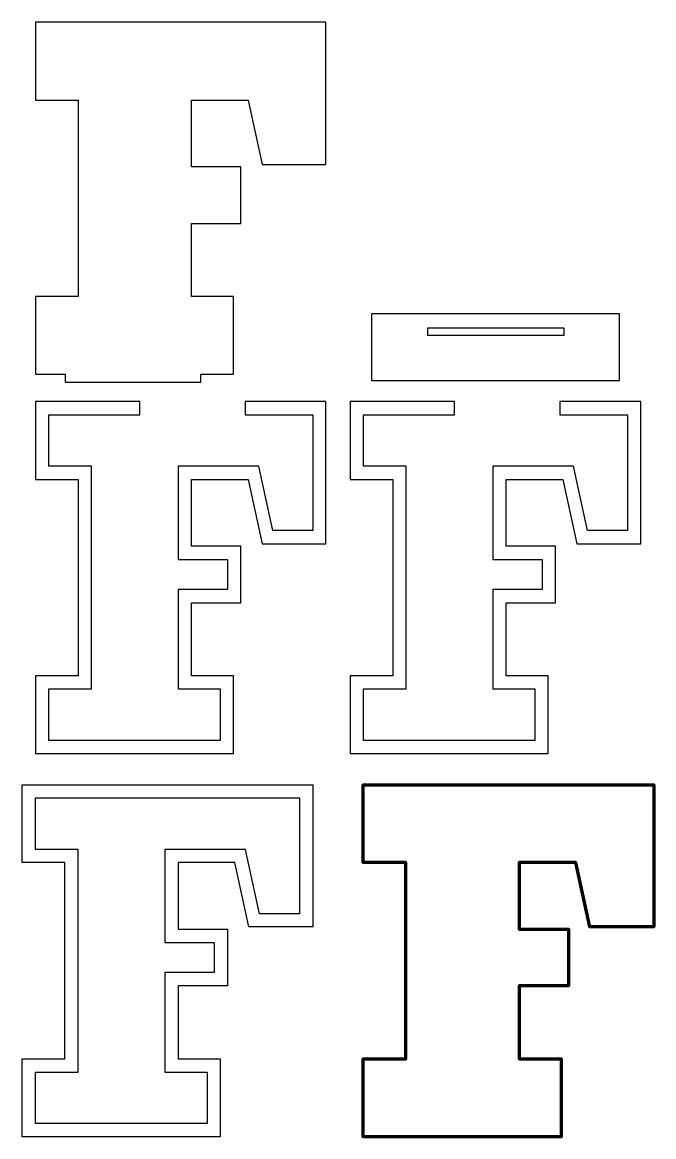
# Model space of a CAD drawing. Header units: inches. Extents: x 2.8 to 19.4, y 0.9 to 30.4.
import ezdxf

# ---------------------------------------------------------------- set-up
doc = ezdxf.new("R2010")
doc.units = ezdxf.units.IN
doc.header["$MEASUREMENT"] = 0
doc.layers.add('Layer 1', color=7, linetype='Continuous')

# ---------------------------------------------------------------- blocks, each defined once
blk = doc.blocks.new('block 2')
at = {"layer": 'Layer 1', "color": 7, "lineweight": 25, "true_color": 0xffffff}
for points in [[(2.751, 0.948), (2.751, 3.005), (3.875, 3.005), (3.875, 8.183), (2.751, 8.183), (2.751, 10.24), (10.417, 10.24), (10.417, 6.485), (8.731, 6.485), (8.36, 8.183), (6.865, 8.183), (6.865, 6.425), (8.168, 6.425), (8.168, 4.931), (6.865, 4.931), (6.865, 3.005), (7.977, 3.005), (7.977, 0.948), (2.751, 0.948), (2.751, 0.948)], [(3.101, 1.298), (3.101, 2.655), (4.225, 2.655), (4.225, 8.533), (3.101, 8.533), (3.101, 9.89), (10.067, 9.89), (10.067, 6.835), (9.012, 6.835), (8.642, 8.533), (6.515, 8.533), (6.515, 6.075), (7.818, 6.075), (7.818, 5.281), (6.515, 5.281), (6.515, 2.655), (7.627, 2.655), (7.627, 1.298), (3.101, 1.298)]]:
    blk.add_lwpolyline(points, dxfattribs=at)
blk = doc.blocks.new('block 3')
at = {"layer": 'Layer 1', "color": 6, "lineweight": 70, "true_color": 0xff00ff}
blk.add_lwpolyline([(11.753, 0.948), (11.753, 3.005), (12.877, 3.005), (12.877, 8.183), (11.753, 8.183), (11.753, 10.24), (19.418, 10.24), (19.418, 6.485), (17.732, 6.485), (17.361, 8.183), (15.866, 8.183), (15.866, 6.425), (17.17, 6.425), (17.17, 4.931), (15.866, 4.931), (15.866, 3.005), (16.978, 3.005), (16.978, 0.948), (11.753, 0.948), (11.753, 0.948)], dxfattribs=at)

msp = doc.modelspace()

# ---------------------------------------------------------------- linework, layer by layer
at = {"layer": 'Layer 1', "color": 7, "lineweight": 25, "true_color": 0xffffff}
for points in [[(3.101, 30.365), (3.101, 28.308), (4.225, 28.308), (4.225, 23.13), (3.101, 23.13), (3.101, 21.073), (3.887, 21.073), (3.887, 20.869), (7.467, 20.869), (7.467, 21.073), (8.327, 21.073), (8.327, 23.13), (7.215, 23.13), (7.215, 25.055), (8.518, 25.055), (8.518, 26.55), (7.215, 26.55), (7.215, 28.308), (8.71, 28.308), (9.081, 26.61), (10.767, 26.61), (10.767, 30.365), (3.101, 30.365)], [(11.969, 22.67), (11.969, 20.913), (18.514, 20.913), (18.514, 22.67), (11.969, 22.67)], [(17.044, 22.093), (13.458, 22.093), (13.458, 22.303), (17.044, 22.303), (17.044, 22.093), (17.044, 22.093)], [(8.63, 20.353), (8.63, 20.003), (10.417, 20.003), (10.417, 16.948), (9.362, 16.948), (8.992, 18.646), (6.865, 18.646), (6.865, 16.188), (8.168, 16.188), (8.168, 15.393), (6.865, 15.393), (6.865, 12.768), (7.977, 12.768), (7.977, 11.411), (3.451, 11.411), (3.451, 12.768), (4.575, 12.768), (4.575, 18.646), (3.451, 18.646), (3.451, 20.003), (5.856, 20.003), (5.856, 20.353), (3.101, 20.353), (3.101, 18.296), (4.225, 18.296), (4.225, 13.118), (3.101, 13.118), (3.101, 11.061), (8.327, 11.061), (8.327, 13.118), (7.215, 13.118), (7.215, 15.043), (8.518, 15.043), (8.518, 16.538), (7.215, 16.538), (7.215, 18.296), (8.71, 18.296), (9.081, 16.598), (10.767, 16.598), (10.767, 20.353), (8.63, 20.353)], [(16.938, 20.353), (16.938, 20.003), (18.724, 20.003), (18.724, 16.948), (17.67, 16.948), (17.299, 18.646), (15.172, 18.646), (15.172, 16.188), (16.476, 16.188), (16.476, 15.393), (15.172, 15.393), (15.172, 12.768), (16.284, 12.768), (16.284, 11.411), (11.759, 11.411), (11.759, 12.768), (12.883, 12.768), (12.883, 18.646), (11.759, 18.646), (11.759, 20.003), (14.164, 20.003), (14.164, 20.353), (11.409, 20.353), (11.409, 18.296), (12.533, 18.296), (12.533, 13.118), (11.409, 13.118), (11.409, 11.061), (16.634, 11.061), (16.634, 13.118), (15.522, 13.118), (15.522, 15.043), (16.826, 15.043), (16.826, 16.538), (15.522, 16.538), (15.522, 18.296), (17.017, 18.296), (17.388, 16.598), (19.074, 16.598), (19.074, 20.353), (16.938, 20.353)]]:
    msp.add_lwpolyline(points, dxfattribs=at)

# ---------------------------------------------------------------- block references
at = {"layer": 'Layer 1'}
for name in ['block 2', 'block 3']:
    msp.add_blockref(name, (0, 0), dxfattribs=at)

doc.saveas('drawing.dxf')
